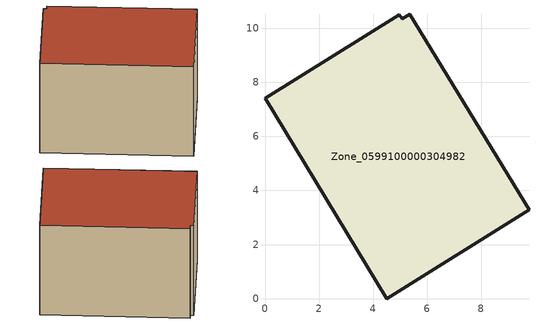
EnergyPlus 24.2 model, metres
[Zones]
Zone_0599100000304982
 floor ground (C_G): 5.08,10.36 5.35,10.52 9.77,3.28 4.51,0 0,7.41 4.97,10.51 z0
 wall outside (C_F): 4.51,0 9.77,3.28 5.35,10.52 5.08,10.36 4.97,10.51 0,7.41 4.51,0 z0:5.92
 roof outside (C_R): 5.35,10.52 5.08,10.36 4.97,10.51 0,7.41 4.51,0 9.77,3.28 z5.92
[BUILDING]
Pand.0599100000304982: North Axis=0; Terrain=City; Loads Convergence Tolerance Value=0.04; Temperature Convergence Tolerance Value=0.4; Solar Distribution=FullExterior; Maximum Number of Warmup Days=25; Minimum Number of Warmup Days=1
[Site:Location]
Rotterdam.The.Hague.AP_ZH_NLD Design_Conditions: Latitude=51.96; Longitude=4.45; Time Zone=1; Elevation=-4.5
[SITE:GROUNDTEMPERATURE:BUILDINGSURFACE]
18, 18, 18, 18, 18, 18, 18, 18, 18, 18, 18, 18
[MATERIAL] Thermal Absorptance=0.9; Solar Absorptance=0.7; Visible Absorptance=0.7
Name | Roughness | Thickness | Conductivity | Density | Specific Heat
G.TI.1965-1974 | MediumSmooth | 0.15 | 0.882353 | 540 | 1210
F.TI.1965-1974 | Rough | 0.3 | 0.697674 | 1920 | 840
R.TI.1965-1974 | MediumRough | 0.2 | 0.232558 | 1500 | 1000
[CONSTRUCTION]
C_G: G.TI.1965-1974
C_F: F.TI.1965-1974
C_R: R.TI.1965-1974
[ZONE]
Zone_0599100000304982: Type=1; Multiplier=1; Ceiling Height=Autocalculate; Volume=Autocalculate; Floor Area=autocalculate; Part of Total Floor Area=Yes
[ZONEINFILTRATION:DESIGNFLOWRATE]
Infil_Zone_0599100000304982: Zone or ZoneList or Space or SpaceList=Zone_0599100000304982; Schedule=AlwaysOn; Design Flow Rate Calculation Method=Flow/Area; Flow Rate per Floor Area=0.003; Constant Term Coefficient=1; Temperature Term Coefficient=0; Velocity Term Coefficient=0; Velocity Squared Term Coefficient=0
[HVACTEMPLATE:ZONE:IDEALLOADSAIRSYSTEM]
Zone_0599100000304982: Maximum Heating Supply Air Temperature=50; Minimum Cooling Supply Air Temperature=13; Maximum Heating Supply Air Humidity Ratio=0.0156; Minimum Cooling Supply Air Humidity Ratio=0.0077; Heating Limit=NoLimit; Cooling Limit=NoLimit; Dehumidification Control Type=ConstantSensibleHeatRatio; Cooling Sensible Heat Ratio=0.7; Dehumidification Setpoint=60; Humidification Control Type=None; Humidification Setpoint=30; Outdoor Air Method=None; Outdoor Air Flow Rate per Person=0.00944; Outdoor Air Flow Rate per Zone Floor Area=0; Outdoor Air Flow Rate per Zone=0; Demand Controlled Ventilation Type=None; Outdoor Air Economizer Type=NoEconomizer; Heat Recovery Type=None; Sensible Heat Recovery Effectiveness=0.7; Latent Heat Recovery Effectiveness=0.65
[ZONECONTROL:THERMOSTAT]
ThermostatControl_Zone_0599100000304982: Zone or ZoneList=Zone_0599100000304982; Control Type Schedule=DualSetpointControlType; Control 1=Thermostat_Zone_0599100000304982; Temperature Difference Between Cutout And Setpoint=0
[THERMOSTATSETPOINT:DUALSETPOINT]
Thermostat_Zone_0599100000304982: Heating Setpoint Temperature Schedule=HeatingSetpoint_Zone_0599100000304982; Cooling Setpoint Temperature Schedule=CoolingSetpoint_Zone_0599100000304982
[SCHEDULE:COMPACT]
HeatingSetpoint_Zone_0599100000304982: Through: 12/31, For: AllDays, Until: 24:00, 21
CoolingSetpoint_Zone_0599100000304982: Through: 12/31, For: AllDays, Until: 24:00, 24
DualSetpointControlType: Through: 12/31, For: AllDays, Until: 24:00, 4
AlwaysOn: Through: 12/31, For: AllDays, Until: 24:00, 1
